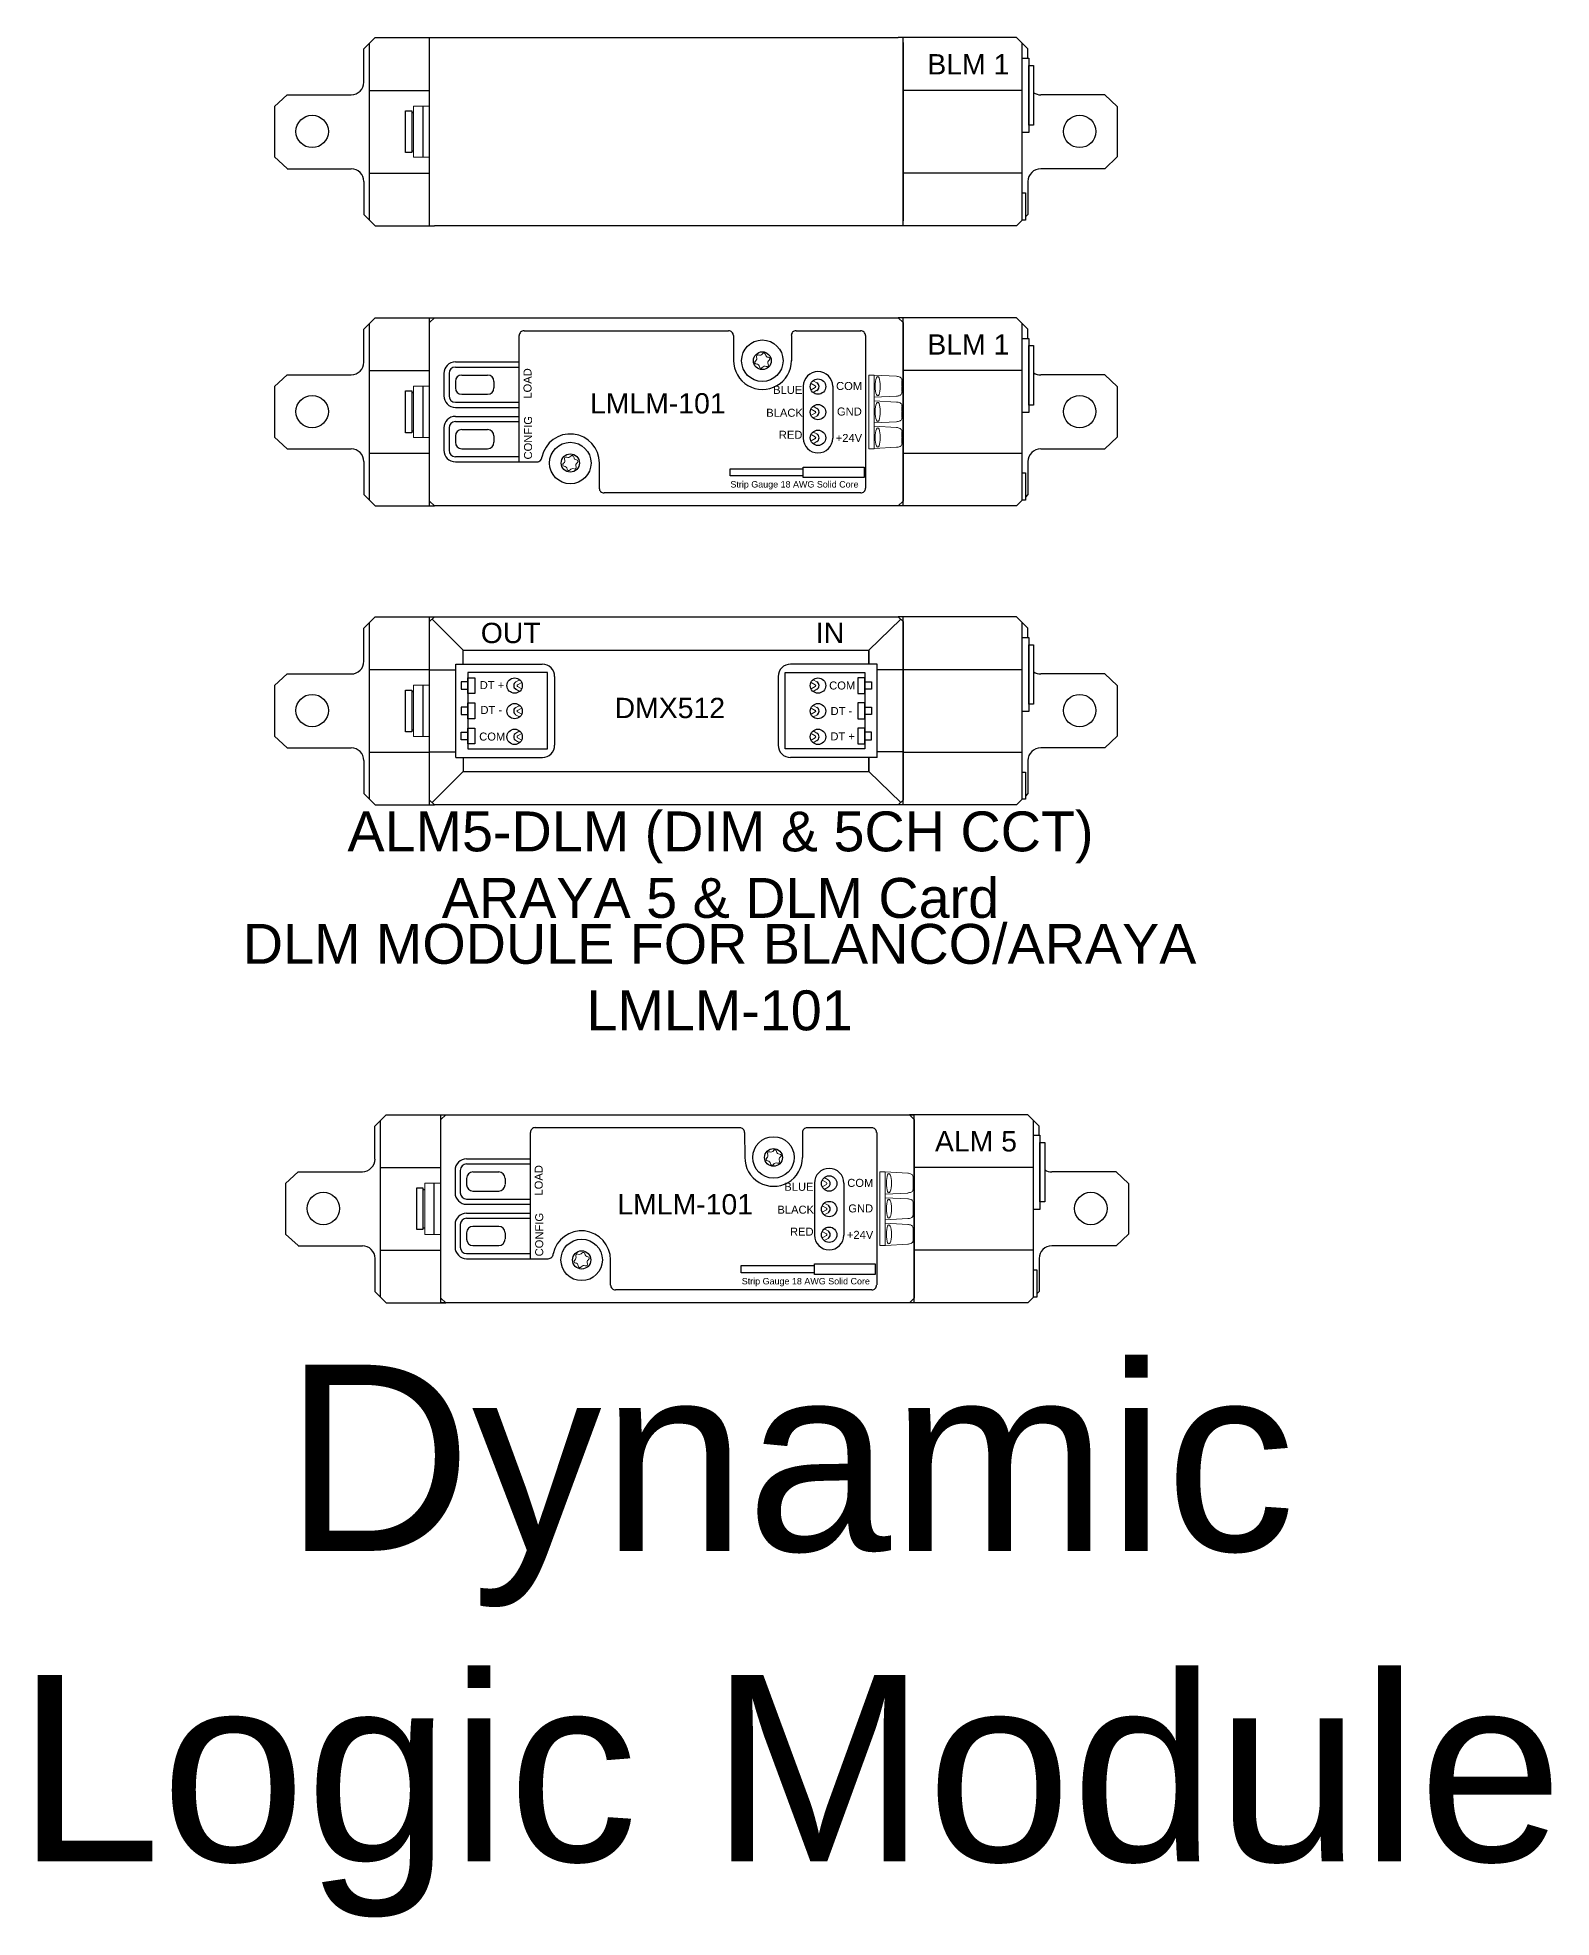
# Model space of a CAD drawing. Header units: inches. Extents: x 59 to 3361, y -1026 to 1732.
# Drawn here: x 3275.8 to 3361.1, y 935.9 to 1041.9 of the extents above; entities that cross this region are included whole.
import ezdxf

# ---------------------------------------------------------------- set-up
doc = ezdxf.new("R2010")
doc.units = ezdxf.units.IN
doc.header["$MEASUREMENT"] = 0
doc.linetypes.add('SLD-Solid', pattern=[0])
doc.layers.add('WS_Details', color=30, linetype='Continuous')
doc.styles.add('ARIAL', font='arial.ttf')

# ---------------------------------------------------------------- blocks, each defined once
blk = doc.blocks.new('*U291')
for p, q in [((-17.07, 9.97), (-16.43, 10.61)), ((-16.43, 10.61), (-13.08, 10.61)), ((19.75, 10.61), (13.09, 10.61)), ((20.39, 9.97), (19.75, 10.61)), ((-17.07, 8.11), (-17.07, 9.97)), ((-16.75, 0.32), (-16.75, 10.29)), ((-8.3, 2.49), (-8.3, 9.61)), ((-8.03, 9.88), (3.51, 9.88)), ((3.78, 9.61), (3.79, 8.21)), ((7.05, 9.61), (7.05, 8.2)), ((7.32, 9.88), (10.96, 9.88)), ((11.23, 9.61), (11.23, 1.01)), ((20.07, 0.32), (20.07, 10.29)), ((20.39, 9.45), (20.39, 9.97)), ((-16.75, 7.63), (-13.35, 7.63)), ((-12.55, 7.47), (-12.55, 6.21)), ((-12.26, 7.47), (-12.26, 6.21)), ((-11.9, 8.12), (-8.3, 8.12)), ((-11.9, 7.83), (-8.3, 7.83)), ((20.07, 7.63), (13.35, 7.63)), ((-22.11, 6.73), (-21.4, 7.39)), ((-22.11, 6.73), (-22.11, 3.88)), ((-21.4, 7.39), (-17.78, 7.39)), ((-14.36, 6.39), (-14.26, 6.39)), ((-13.74, 6.75), (-13.74, 3.86)), ((-11.9, 7.02), (-11.9, 6.66)), ((-11.54, 7.38), (-10.09, 7.38)), ((-9.73, 7.02), (-9.73, 6.67)), ((7.72, 6.75), (7.72, 3.82)), ((9.38, 6.75), (9.38, 3.82)), ((24.73, 7.39), (21.11, 7.39)), ((25.44, 6.73), (24.73, 7.39)), ((25.44, 6.73), (25.44, 3.88)), ((-11.9, 5.85), (-8.3, 5.85)), ((-11.9, 5.56), (-8.3, 5.56)), ((-11.54, 6.3), (-10.09, 6.3)), ((-12.55, 4.41), (-12.55, 3.14)), ((-12.26, 4.41), (-12.26, 3.14)), ((-11.9, 5.06), (-8.3, 5.06)), ((-11.9, 4.77), (-8.3, 4.77)), ((-11.54, 4.32), (-10.09, 4.32)), ((-22.11, 3.88), (-21.4, 3.23)), ((-21.4, 3.22), (-17.78, 3.22)), ((-14.36, 4.23), (-14.26, 4.23)), ((-11.9, 3.95), (-11.9, 3.59)), ((-11.54, 3.23), (-10.09, 3.23)), ((-9.73, 3.95), (-9.73, 3.6)), ((24.73, 3.21), (21.11, 3.21)), ((25.44, 3.88), (24.73, 3.22)), ((-17.07, 2.5), (-17.07, 0.64)), ((-16.75, 2.97), (-13.35, 2.97)), ((-11.9, 2.78), (-8.3, 2.78)), ((-11.9, 2.49), (-8.3, 2.49)), ((-8.3, 2.49), (-7.29, 2.49)), ((-3.78, 1), (-3.78, 2.42)), ((20.07, 2.97), (13.35, 2.97)), ((20.39, 2.5), (20.39, 0.64)), ((-17.07, 0.64), (-16.43, 0)), ((-16.43, 0), (-13.08, 0)), ((10.96, 0.74), (-3.51, 0.74)), ((19.75, 0), (13.08, 0)), ((20.07, 0.32), (19.75, 0)), ((20.39, 0.64), (20.26, 0.5))]:
    blk.add_line(p, q)
at = {"linetype": 'SLD-Solid', "lineweight": 15}
for p, q in [((-13.35, 10.34), (-13.08, 10.61)), ((13.08, 10.61), (13.35, 10.34)), ((13.35, 10.34), (13.08, 10.61)), ((-14.26, 6.75), (-13.35, 6.75)), ((-14.26, 3.86), (-14.26, 6.75)), ((8.16, 6.91), (8.4, 6.78)), ((8.4, 6.68), (8.16, 6.55)), ((8.49, 6.94), (8.27, 7.06)), ((8.27, 6.4), (8.49, 6.52)), ((11.41, 3.23), (11.41, 7.38)), ((11.71, 7.38), (11.41, 7.38)), ((11.71, 7.38), (11.71, 3.23)), ((11.71, 7.38), (12.98, 7.31)), ((13.29, 6.74), (13.29, 6.77)), ((8.16, 5.47), (8.4, 5.33)), ((8.49, 5.5), (8.27, 5.62)), ((12.98, 6.19), (11.71, 6.13)), ((11.71, 5.93), (12.98, 5.86)), ((13.29, 5.32), (13.29, 5.29)), ((8.4, 5.24), (8.16, 5.11)), ((8.27, 4.96), (8.49, 5.08)), ((12.98, 4.75), (11.71, 4.69)), ((11.71, 4.49), (12.98, 4.42)), ((-13.35, 3.86), (-14.26, 3.86)), ((8.16, 4.02), (8.4, 3.89)), ((8.4, 3.8), (8.16, 3.67)), ((8.49, 4.06), (8.27, 4.17)), ((8.27, 3.51), (8.49, 3.63)), ((11.71, 3.23), (11.41, 3.23)), ((11.71, 3.23), (11.72, 3.24)), ((12.98, 3.31), (11.72, 3.24)), ((11.72, 3.24), (11.72, 3.24)), ((13.29, 3.88), (13.29, 3.85)), ((-13.08, 0), (-13.35, 0.27)), ((13.35, 0.27), (13.08, 0)), ((13.08, 0), (13.35, 0.27))]:
    blk.add_line(p, q, dxfattribs=at)
at = {"linetype": 'SLD-Solid'}
for p, q in [((7.72, 1.6), (7.72, 2.19)), ((7.72, 2.19), (11.15, 2.19)), ((11.15, 2.19), (11.15, 1.6)), ((3.59, 2.1), (7.72, 2.1)), ((3.59, 1.7), (3.59, 2.1)), ((7.72, 1.7), (3.59, 1.7)), ((11.15, 1.6), (7.72, 1.6))]:
    blk.add_line(p, q, dxfattribs=at)
for points in [[(-13.35, 0), (-13.35, 10.61)], [(-13.35, 10.61), (13.35, 10.61)], [(-13.35, 0), (-13.35, 10.61)], [(-13.08, 10.61), (13.08, 10.61)], [(13.35, 0), (13.35, 10.61)], [(13.35, 0), (13.35, 10.61)], [(-13.35, 0.27), (-13.35, 10.34)], [(13.35, 10.34), (13.35, 0.27)], [(13.35, 10.34), (13.35, 0.27)], [(13.35, 0.27), (13.35, 10.34)], [(13.35, 10.34), (13.35, 0.27)], [(13.35, 0), (-13.35, 0)], [(13.08, 0), (-13.08, 0)]]:
    blk.add_lwpolyline(points)
for points in [[(20.44, 5.27), (20.07, 5.27), (20.07, 9.45), (20.44, 9.45)], [(20.71, 5.69), (20.44, 5.69), (20.44, 9.04), (20.71, 9.04)], [(-14.71, 6.49), (-14.36, 6.49), (-14.36, 4.13), (-14.71, 4.13)], [(20.07, 1.86), (20.26, 1.86), (20.26, 0.32), (20.07, 0.32)]]:
    blk.add_lwpolyline(points, close=True)
for centre, radius in [((5.41, 8.2), 1.17), ((5.41, 8.2), 0.502), ((8.55, 6.73), 0.433), ((-19.98, 5.32), 0.913), ((8.55, 5.29), 0.433), ((23.31, 5.32), 0.913), ((8.55, 3.84), 0.433), ((-5.41, 2.42), 1.17), ((-5.41, 2.42), 0.514)]:
    blk.add_circle(centre, radius)
for centre, radius, start, end in [((-8.03, 9.61), 0.271, 89.999, 180.0004), ((3.51, 9.61), 0.267, 359.3821, 90.8852), ((7.31, 9.61), 0.267, 89.3821, 180.8852), ((10.96, 9.61), 0.267, 359.3821, 90.8852), ((-17.78, 8.11), 0.715, 270, 0), ((-11.9, 7.47), 0.65, 90, 180), ((-11.9, 7.47), 0.361, 90, 180), ((5.42, 8.2), 1.63, 179.7756, 359.7756), ((8.55, 6.75), 0.831, 0, 180), ((21.11, 8.1), 0.715, 236.4766, 270), ((-11.54, 7.02), 0.361, 90, 180), ((-11.54, 6.66), 0.361, 180, 270), ((-10.09, 7.02), 0.361, 360, 90), ((-10.09, 6.66), 0.361, 270, 0), ((8.37, 6.73), 0.242, 298.6939, 61.3061), ((-11.9, 6.21), 0.65, 180, 270), ((-11.9, 6.21), 0.361, 180, 270), ((8.37, 5.29), 0.242, 298.6939, 61.3061), ((-11.9, 4.41), 0.65, 90, 180), ((-11.9, 4.41), 0.361, 90, 180), ((-11.54, 3.95), 0.361, 90, 180), ((-10.09, 3.95), 0.361, 360, 90), ((-17.78, 2.5), 0.715, 360, 90), ((-11.54, 3.59), 0.361, 180, 270), ((-10.09, 3.59), 0.361, 270, 0), ((-5.42, 2.42), 1.64, 359.8812, 168.0437), ((8.55, 3.82), 0.831, 180, 0), ((8.37, 3.84), 0.242, 298.6939, 61.3061), ((21.11, 2.5), 0.715, 90, 180), ((-11.9, 3.14), 0.65, 180, 270), ((-11.9, 3.14), 0.361, 180, 270), ((-7.29, 2.76), 0.27, 269.9364, 0), ((-3.51, 1), 0.267, 179.3821, 270.8852), ((10.96, 1), 0.267, 269.3821, 0.8852)]:
    blk.add_arc(centre, radius, start, end)
at = {"linetype": 'SLD-Solid', "lineweight": 15}
for centre, radius, start, end in [((5.16, 8.43), 0.0883, 65.4175, 208.3656), ((5.27, 8.68), 0.177, 245.4175, 328.3656), ((5.49, 8.54), 0.0883, 5.4175, 148.3656), ((5.76, 8.56), 0.177, 185.4175, 268.3656), ((5.08, 8.09), 0.0883, 125.4175, 268.3656), ((4.92, 8.31), 0.177, 305.4175, 28.3656), ((5.07, 7.83), 0.177, 5.4175, 88.3656), ((5.33, 7.85), 0.0883, 185.4175, 328.3656), ((5.56, 7.71), 0.177, 65.4175, 148.3656), ((5.67, 7.96), 0.0883, 245.4175, 28.3656), ((5.9, 8.08), 0.177, 125.4175, 208.3656), ((5.75, 8.3), 0.0883, 305.4175, 88.3656), ((8.37, 6.73), 0.0541, 298.694, 61.306), ((8.37, 5.29), 0.0541, 298.694, 61.306), ((8.37, 3.84), 0.0541, 298.694, 61.306), ((-5.75, 2.33), 0.0883, 122.6204, 265.5685), ((-5.9, 2.56), 0.177, 302.6204, 25.5685), ((-5.78, 2.07), 0.177, 2.6204, 85.5685), ((-5.66, 2.67), 0.0883, 62.6204, 205.5685), ((-5.54, 2.91), 0.177, 242.6204, 325.5685), ((-5.32, 2.76), 0.0883, 2.6204, 145.5685), ((-5.05, 2.77), 0.177, 182.6204, 265.5685), ((-5.17, 2.17), 0.0883, 242.6204, 25.5685), ((-4.93, 2.28), 0.177, 122.6204, 205.5685), ((-5.07, 2.51), 0.0883, 302.6204, 85.5685), ((-5.51, 2.08), 0.0883, 182.6204, 325.5685), ((-5.29, 1.93), 0.177, 62.6204, 145.5685)]:
    blk.add_arc(centre, radius, start, end, dxfattribs=at)
for centre, major_axis, ratio, start_param, end_param in [((11.92, 6.75), (0, 0.541), 0.267949, 4.712389, 7.853982), ((11.92, 6.75), (0, 0.541), 0.267949, 1.570796, 4.712389), ((12.95, 6.77), (0.555, 0), 0.97561, 1.150549, 1.518436), ((13.26, 6.77), (0, 0.541), 0.052408, 4.712389, 5.266662), ((13.26, 6.74), (0, 0.541), 0.052408, 4.158116, 4.712389), ((11.92, 5.31), (0, 0.541), 0.267949, 4.712389, 7.853982), ((11.92, 5.31), (0, 0.541), 0.267949, 1.570796, 4.712389), ((12.95, 6.74), (0.555, 0), 0.97561, 4.764749, 5.132636), ((12.95, 5.32), (0.555, 0), 0.97561, 1.150549, 1.518436), ((13.26, 5.32), (0, 0.541), 0.052408, 4.712389, 5.266662), ((11.92, 3.86), (0, 0.541), 0.267949, 4.712389, 7.853982), ((12.95, 5.29), (0.555, 0), 0.97561, 4.764749, 5.132636), ((12.95, 3.88), (0.555, 0), 0.97561, 1.150549, 1.518436), ((13.26, 5.29), (0, 0.541), 0.052408, 4.158116, 4.712389), ((11.92, 3.86), (0, 0.541), 0.267949, 1.570796, 4.712389), ((12.95, 3.85), (0.555, 0), 0.97561, 4.764749, 5.132636), ((13.26, 3.88), (0, 0.541), 0.052408, 4.712389, 5.266662), ((13.26, 3.85), (0, 0.541), 0.052408, 4.158116, 4.712389)]:
    blk.add_ellipse(centre, major_axis=major_axis, ratio=ratio, start_param=start_param, end_param=end_param, dxfattribs=at)
for points, knots in [([(13.29, 7.05), (13.29, 7.09), (13.28, 7.16), (13.24, 7.23), (13.2, 7.25), (13.18, 7.26)], [0, 0, 0, 0, 0.407499, 0.743184, 1, 1, 1, 1]), ([(13.18, 6.24), (13.2, 6.25), (13.25, 6.28), (13.28, 6.35), (13.29, 6.42), (13.29, 6.45)], [0, 0, 0, 0, 0.3262285, 0.6516328, 1, 1, 1, 1]), ([(13.29, 5.61), (13.29, 5.65), (13.28, 5.72), (13.24, 5.78), (13.2, 5.81), (13.18, 5.82)], [0, 0, 0, 0, 0.407499, 0.743184, 1, 1, 1, 1]), ([(13.18, 4.8), (13.2, 4.81), (13.25, 4.84), (13.28, 4.91), (13.29, 4.97), (13.29, 5.01)], [0, 0, 0, 0, 0.326228, 0.651633, 1, 1, 1, 1]), ([(13.29, 4.16), (13.29, 4.2), (13.28, 4.27), (13.24, 4.34), (13.2, 4.36), (13.18, 4.37)], [0, 0, 0, 0, 0.407499, 0.7431843, 1, 1, 1, 1]), ([(13.18, 3.35), (13.2, 3.37), (13.25, 3.39), (13.28, 3.47), (13.29, 3.53), (13.29, 3.56)], [0, 0, 0, 0, 0.326229, 0.651633, 1, 1, 1, 1])]:
    blk.add_open_spline(points, degree=3, knots=knots, dxfattribs=at)
at = {"style": 'ARIAL'}
for s, insert, char_height, width, attachment_point in [('ALM5-DLM (DIM & 5CH CCT)\\PARAYA 5 & DLM Card', (2.42, 27.71), 2.25, 47.0254, 2), ('ALM 5', (16.83, 9.1), 1.146, 7.4737, 5)]:
    blk.add_mtext(s, dxfattribs=dict(at, insert=insert, char_height=char_height, width=width, attachment_point=attachment_point))
at = {"char_height": 0.4512, "attachment_point": 1, "rotation": 90}
for s, insert in [('{\\fArial|b0|i0|c0|p34;LOAD}', (-8.06, 6.05)), ('{\\fArial|b0|i0|c0|p34;CONFIG}', (-8.03, 2.62))]:
    blk.add_mtext_dynamic_manual_height_columns(s, width=4.4804, gutter_width=15.88, heights=[0], dxfattribs=dict(at, insert=insert))
for s, width, insert, char_height, attachment_point in [('{\\fArial|b0|i0|c0|p34;BLUE}', 1.7958, (6.02, 6.77), 0.4512, 1), ('{\\fArial|b0|i0|c0|p34;COM}', 4.4804, (9.57, 6.99), 0.4512, 1), ('{\\fArial|b0|i0|c0|p34;LMLM-101}', 7.3694, (0.43, 5.55), 1.1459, 5), ('{\\fArial|b0|i0|c0|p34;BLACK}', 2.2012, (5.63, 5.48), 0.4512, 1), ('{\\fArial|b0|i0|c0|p34;GND}', 4.4804, (9.63, 5.55), 0.4512, 1), ('{\\fArial|b0|i0|c0|p34;RED}', 1.4551, (6.34, 4.24), 0.4512, 1), ('{\\fArial|b0|i0|c0|p34;+24V}', 4.4804, (9.55, 4.06), 0.4512, 1), ('{\\fArial|b0|i0|c0|p34;Strip Gauge 18 AWG Solid Core}', 20.446, (3.62, 1.4), 0.3609, 1)]:
    blk.add_mtext_dynamic_manual_height_columns(s, width=width, gutter_width=15.88, heights=[0], dxfattribs=dict(insert=insert, char_height=char_height, attachment_point=attachment_point))

msp = doc.modelspace()

# ---------------------------------------------------------------- linework, layer by layer
at = {"layer": 'WS_Details'}
for p, q in [((3294.15, 1041.29), (3294.79, 1041.93)), ((3294.15, 1039.42), (3294.15, 1041.29)), ((3294.47, 1031.64), (3294.47, 1041.61)), ((3294.79, 1041.93), (3298.14, 1041.93)), ((3330.97, 1041.93), (3324.3, 1041.93)), ((3331.61, 1041.29), (3330.97, 1041.93)), ((3331.29, 1031.64), (3331.29, 1041.61)), ((3331.61, 1040.77), (3331.61, 1041.29)), ((3294.47, 1038.95), (3297.86, 1038.95)), ((3331.29, 1038.94), (3324.57, 1038.94)), ((3289.11, 1038.05), (3289.82, 1038.71)), ((3289.11, 1038.05), (3289.11, 1035.2)), ((3289.82, 1038.71), (3293.44, 1038.71)), ((3297.48, 1038.07), (3297.48, 1035.18)), ((3335.95, 1038.71), (3332.33, 1038.71)), ((3336.65, 1038.05), (3335.95, 1038.71)), ((3336.65, 1038.05), (3336.65, 1035.2)), ((3296.86, 1037.71), (3296.96, 1037.71)), ((3289.11, 1035.2), (3289.82, 1034.55)), ((3296.86, 1035.55), (3296.96, 1035.55)), ((3336.65, 1035.2), (3335.95, 1034.54)), ((3289.82, 1034.54), (3293.44, 1034.54)), ((3294.15, 1033.82), (3294.15, 1031.96)), ((3294.47, 1034.29), (3297.86, 1034.29)), ((3331.29, 1034.28), (3324.57, 1034.28)), ((3331.61, 1033.82), (3331.61, 1031.96)), ((3335.95, 1034.53), (3332.33, 1034.53)), ((3294.15, 1031.96), (3294.79, 1031.32)), ((3331.29, 1031.64), (3330.97, 1031.32)), ((3331.61, 1031.96), (3331.48, 1031.82)), ((3294.79, 1031.32), (3298.14, 1031.32)), ((3330.97, 1031.32), (3324.3, 1031.32)), ((3294.15, 1025.49), (3294.79, 1026.13)), ((3294.15, 1023.63), (3294.15, 1025.49)), ((3294.47, 1015.84), (3294.47, 1025.81)), ((3294.79, 1026.13), (3298.14, 1026.13)), ((3302.92, 1018.01), (3302.92, 1025.13)), ((3303.19, 1025.4), (3314.73, 1025.4)), ((3315, 1025.13), (3315.01, 1023.73)), ((3318.27, 1025.13), (3318.27, 1023.71)), ((3318.54, 1025.4), (3322.18, 1025.4)), ((3322.45, 1025.13), (3322.45, 1016.53)), ((3330.97, 1026.13), (3324.3, 1026.13)), ((3331.61, 1025.49), (3330.97, 1026.13)), ((3331.29, 1015.84), (3331.29, 1025.81)), ((3331.61, 1024.97), (3331.61, 1025.49)), ((3294.47, 1023.15), (3297.86, 1023.15)), ((3299.32, 1023.64), (3302.92, 1023.64)), ((3299.32, 1023.35), (3302.92, 1023.35)), ((3331.29, 1023.15), (3324.57, 1023.15)), ((3289.11, 1022.25), (3289.82, 1022.91)), ((3289.11, 1022.25), (3289.11, 1019.4)), ((3289.82, 1022.91), (3293.44, 1022.91)), ((3297.48, 1022.27), (3297.48, 1019.38)), ((3298.67, 1022.99), (3298.67, 1021.73)), ((3298.96, 1022.99), (3298.96, 1021.73)), ((3299.32, 1022.54), (3299.32, 1022.18)), ((3299.68, 1022.9), (3301.13, 1022.9)), ((3301.49, 1022.54), (3301.49, 1022.19)), ((3318.94, 1022.27), (3318.94, 1019.34)), ((3320.6, 1022.27), (3320.6, 1019.34)), ((3335.95, 1022.91), (3332.33, 1022.91)), ((3336.65, 1022.25), (3335.95, 1022.91)), ((3336.65, 1022.25), (3336.65, 1019.4)), ((3296.86, 1021.91), (3296.96, 1021.91)), ((3299.32, 1021.37), (3302.92, 1021.37)), ((3299.32, 1021.08), (3302.92, 1021.08)), ((3299.68, 1021.82), (3301.13, 1021.82)), ((3298.67, 1019.92), (3298.67, 1018.66)), ((3298.96, 1019.92), (3298.96, 1018.66)), ((3299.32, 1020.57), (3302.92, 1020.57)), ((3299.32, 1020.29), (3302.92, 1020.29)), ((3299.68, 1019.83), (3301.13, 1019.83)), ((3289.11, 1019.4), (3289.82, 1018.75)), ((3296.86, 1019.75), (3296.96, 1019.75)), ((3299.32, 1019.47), (3299.32, 1019.11)), ((3301.49, 1019.47), (3301.49, 1019.12)), ((3336.65, 1019.4), (3335.95, 1018.74)), ((3289.82, 1018.74), (3293.44, 1018.74)), ((3294.15, 1018.02), (3294.15, 1016.16)), ((3294.47, 1018.49), (3297.86, 1018.49)), ((3299.32, 1018.3), (3302.92, 1018.3)), ((3299.32, 1018.01), (3302.92, 1018.01)), ((3299.68, 1018.75), (3301.13, 1018.75)), ((3302.92, 1018.01), (3303.93, 1018.01)), ((3307.44, 1016.52), (3307.44, 1017.94)), ((3331.29, 1018.48), (3324.57, 1018.48)), ((3331.61, 1018.02), (3331.61, 1016.16)), ((3335.95, 1018.73), (3332.33, 1018.73)), ((3294.15, 1016.16), (3294.79, 1015.52)), ((3322.18, 1016.26), (3307.71, 1016.26)), ((3331.29, 1015.84), (3330.97, 1015.52)), ((3331.61, 1016.16), (3331.48, 1016.02)), ((3294.79, 1015.52), (3298.14, 1015.52)), ((3330.97, 1015.52), (3324.3, 1015.52)), ((3294.15, 1008.63), (3294.79, 1009.27)), ((3294.79, 1009.27), (3298.14, 1009.27)), ((3330.97, 1009.27), (3324.3, 1009.27)), ((3331.61, 1008.63), (3330.97, 1009.27)), ((3294.15, 1006.76), (3294.15, 1008.63)), ((3294.47, 998.98), (3294.47, 1008.95)), ((3299.76, 1007.39), (3298, 1009.14)), ((3322.63, 1007.39), (3324.44, 1009.14)), ((3331.29, 998.98), (3331.29, 1008.95)), ((3331.61, 1008.11), (3331.61, 1008.63)), ((3299.76, 1006.59), (3299.76, 1007.39)), ((3299.76, 1007.39), (3322.63, 1007.39)), ((3322.63, 1007.39), (3322.63, 1006.59)), ((3322.63, 1006.59), (3322.63, 1007.39)), ((3289.11, 1005.39), (3289.82, 1006.05)), ((3289.82, 1006.05), (3293.44, 1006.05)), ((3294.47, 1006.29), (3297.86, 1006.29)), ((3297.86, 1006.28), (3299.34, 1006.28)), ((3299.34, 1001.34), (3299.34, 1006.59)), ((3299.34, 1006.59), (3304.22, 1006.59)), ((3323.1, 1006.59), (3318.21, 1006.59)), ((3323.1, 1001.34), (3323.1, 1006.59)), ((3324.57, 1006.28), (3323.1, 1006.28)), ((3331.29, 1006.28), (3324.57, 1006.28)), ((3335.95, 1006.05), (3332.33, 1006.05)), ((3336.65, 1005.39), (3335.95, 1006.05)), ((3289.11, 1005.39), (3289.11, 1002.54)), ((3296.86, 1005.05), (3296.96, 1005.05)), ((3297.48, 1005.41), (3297.48, 1002.52)), ((3304.91, 1005.91), (3304.91, 1002.03)), ((3317.53, 1005.91), (3317.53, 1002.03)), ((3336.65, 1005.39), (3336.65, 1002.54)), ((3296.86, 1002.89), (3296.96, 1002.89)), ((3289.11, 1002.54), (3289.82, 1001.88)), ((3289.82, 1001.87), (3293.44, 1001.87)), ((3335.95, 1001.87), (3332.33, 1001.87)), ((3336.65, 1002.54), (3335.95, 1001.88)), ((3294.15, 1001.16), (3294.15, 999.3)), ((3294.47, 1001.63), (3297.86, 1001.63)), ((3297.86, 1001.65), (3299.34, 1001.65)), ((3299.34, 1001.34), (3304.22, 1001.34)), ((3299.76, 1001.34), (3299.76, 1000.55)), ((3323.1, 1001.34), (3318.21, 1001.34)), ((3322.63, 1000.55), (3322.63, 1001.34)), ((3322.63, 1001.34), (3322.63, 1000.55)), ((3324.57, 1001.65), (3323.1, 1001.65)), ((3331.29, 1001.62), (3324.57, 1001.62)), ((3331.61, 1001.16), (3331.61, 999.3)), ((3299.76, 1000.55), (3298, 998.8)), ((3299.76, 1000.55), (3322.63, 1000.55)), ((3322.63, 1000.55), (3324.44, 998.8)), ((3294.15, 999.3), (3294.79, 998.66)), ((3294.79, 998.66), (3298.14, 998.66)), ((3330.97, 998.66), (3324.3, 998.66)), ((3331.29, 998.98), (3330.97, 998.66)), ((3331.61, 999.3), (3331.48, 999.16))]:
    msp.add_line(p, q, dxfattribs=at)
at = {"layer": 'WS_Details', "linetype": 'SLD-Solid', "lineweight": 15}
for p, q in [((3296.96, 1038.07), (3297.86, 1038.07)), ((3296.96, 1035.18), (3296.96, 1038.07)), ((3297.86, 1035.18), (3296.96, 1035.18)), ((3297.86, 1025.86), (3298.14, 1026.13)), ((3324.3, 1026.13), (3324.57, 1025.86)), ((3324.57, 1025.86), (3324.3, 1026.13)), ((3296.96, 1022.27), (3297.86, 1022.27)), ((3296.96, 1019.38), (3296.96, 1022.27)), ((3319.38, 1022.43), (3319.62, 1022.3)), ((3319.62, 1022.2), (3319.38, 1022.07)), ((3319.71, 1022.46), (3319.49, 1022.58)), ((3319.49, 1021.92), (3319.71, 1022.04)), ((3322.63, 1018.75), (3322.63, 1022.9)), ((3322.93, 1022.9), (3322.63, 1022.9)), ((3322.93, 1022.9), (3322.93, 1018.75)), ((3322.93, 1022.9), (3324.2, 1022.83)), ((3324.51, 1022.25), (3324.51, 1022.29)), ((3319.38, 1020.98), (3319.62, 1020.85)), ((3319.71, 1021.02), (3319.49, 1021.14)), ((3324.2, 1021.71), (3322.93, 1021.65)), ((3322.93, 1021.45), (3324.2, 1021.38)), ((3319.62, 1020.76), (3319.38, 1020.63)), ((3319.49, 1020.48), (3319.71, 1020.59)), ((3324.2, 1020.27), (3322.93, 1020.21)), ((3322.93, 1020.01), (3324.2, 1019.94)), ((3324.51, 1020.84), (3324.51, 1020.81)), ((3297.86, 1019.38), (3296.96, 1019.38)), ((3319.38, 1019.54), (3319.62, 1019.41)), ((3319.62, 1019.32), (3319.38, 1019.19)), ((3319.71, 1019.58), (3319.49, 1019.69)), ((3319.49, 1019.03), (3319.71, 1019.15)), ((3324.2, 1018.83), (3322.94, 1018.76)), ((3324.51, 1019.4), (3324.51, 1019.37)), ((3322.93, 1018.75), (3322.63, 1018.75)), ((3322.93, 1018.75), (3322.94, 1018.76)), ((3322.94, 1018.76), (3322.94, 1018.76)), ((3298.14, 1015.52), (3297.86, 1015.79)), ((3324.57, 1015.79), (3324.3, 1015.52)), ((3324.3, 1015.52), (3324.57, 1015.79)), ((3297.86, 1009), (3298.14, 1009.27)), ((3324.3, 1009.27), (3324.57, 1009)), ((3324.57, 1009), (3324.3, 1009.27)), ((3296.96, 1005.41), (3297.86, 1005.41)), ((3296.96, 1002.52), (3296.96, 1005.41)), ((3302.73, 1005.6), (3302.95, 1005.72)), ((3302.95, 1005.06), (3302.73, 1005.18)), ((3303.06, 1005.57), (3302.82, 1005.44)), ((3302.82, 1005.34), (3303.06, 1005.21)), ((3319.38, 1005.57), (3319.62, 1005.44)), ((3319.62, 1005.34), (3319.38, 1005.21)), ((3319.71, 1005.6), (3319.49, 1005.72)), ((3319.49, 1005.06), (3319.71, 1005.18)), ((3302.73, 1004.16), (3302.95, 1004.27)), ((3303.06, 1004.12), (3302.82, 1003.99)), ((3319.38, 1004.12), (3319.62, 1003.99)), ((3319.71, 1004.16), (3319.49, 1004.27)), ((3302.95, 1003.62), (3302.73, 1003.73)), ((3302.82, 1003.9), (3303.06, 1003.77)), ((3319.62, 1003.9), (3319.38, 1003.77)), ((3319.49, 1003.62), (3319.71, 1003.73)), ((3297.86, 1002.52), (3296.96, 1002.52)), ((3302.73, 1002.71), (3302.95, 1002.83)), ((3302.95, 1002.17), (3302.73, 1002.29)), ((3303.06, 1002.68), (3302.82, 1002.55)), ((3302.82, 1002.45), (3303.06, 1002.32)), ((3319.38, 1002.68), (3319.62, 1002.55)), ((3319.62, 1002.45), (3319.38, 1002.32)), ((3319.71, 1002.71), (3319.49, 1002.83)), ((3319.49, 1002.17), (3319.71, 1002.29)), ((3298.14, 998.66), (3297.86, 998.93)), ((3324.57, 998.93), (3324.3, 998.66)), ((3324.3, 998.66), (3324.57, 998.93))]:
    msp.add_line(p, q, dxfattribs=at)
at = {"layer": 'WS_Details', "linetype": 'SLD-Solid'}
for p, q in [((3318.94, 1017.12), (3318.94, 1017.71)), ((3318.94, 1017.71), (3322.37, 1017.71)), ((3322.37, 1017.71), (3322.37, 1017.12)), ((3314.81, 1017.62), (3318.94, 1017.62)), ((3314.81, 1017.22), (3314.81, 1017.62)), ((3318.94, 1017.22), (3314.81, 1017.22)), ((3322.37, 1017.12), (3318.94, 1017.12))]:
    msp.add_line(p, q, dxfattribs=at)
at = {"layer": 'WS_Details'}
for points in [[(3297.86, 1031.32), (3297.86, 1041.93)], [(3298.14, 1041.93), (3324.3, 1041.93)], [(3324.57, 1031.32), (3324.57, 1041.93)], [(3324.57, 1041.66), (3324.57, 1031.59)], [(3324.3, 1031.32), (3298.14, 1031.32)], [(3297.86, 1015.52), (3297.86, 1026.13)], [(3297.86, 1015.79), (3297.86, 1025.86)], [(3298.14, 1026.13), (3324.3, 1026.13)], [(3324.57, 1015.52), (3324.57, 1026.13)], [(3324.57, 1025.86), (3324.57, 1015.79)], [(3324.57, 1015.79), (3324.57, 1025.86)], [(3324.57, 1025.86), (3324.57, 1015.79)], [(3324.3, 1015.52), (3298.14, 1015.52)], [(3297.86, 998.66), (3297.86, 1009.27)], [(3298.14, 1009.27), (3324.3, 1009.27)], [(3324.57, 998.66), (3324.57, 1009.27)], [(3297.86, 998.93), (3297.86, 1009)], [(3324.57, 1009), (3324.57, 998.93)], [(3324.57, 998.93), (3324.57, 1009)], [(3324.57, 1009), (3324.57, 998.93)], [(3324.3, 998.66), (3298.14, 998.66)]]:
    msp.add_lwpolyline(points, dxfattribs=at)
for points in [[(3331.66, 1036.58), (3331.29, 1036.58), (3331.29, 1040.77), (3331.66, 1040.77)], [(3331.93, 1037), (3331.66, 1037), (3331.66, 1040.36), (3331.93, 1040.36)], [(3296.51, 1037.8), (3296.86, 1037.8), (3296.86, 1035.45), (3296.51, 1035.45)], [(3331.29, 1033.18), (3331.48, 1033.18), (3331.48, 1031.64), (3331.29, 1031.64)], [(3331.66, 1020.79), (3331.29, 1020.79), (3331.29, 1024.97), (3331.66, 1024.97)], [(3331.93, 1021.21), (3331.66, 1021.21), (3331.66, 1024.56), (3331.93, 1024.56)], [(3296.51, 1022.01), (3296.86, 1022.01), (3296.86, 1019.65), (3296.51, 1019.65)], [(3331.29, 1017.38), (3331.48, 1017.38), (3331.48, 1015.84), (3331.29, 1015.84)], [(3331.66, 1003.92), (3331.29, 1003.92), (3331.29, 1008.11), (3331.66, 1008.11)], [(3331.93, 1004.34), (3331.66, 1004.34), (3331.66, 1007.69), (3331.93, 1007.69)], [(3304.52, 1006.12), (3300.02, 1006.12), (3300.02, 1001.82), (3304.52, 1001.82)], [(3317.92, 1006.12), (3322.42, 1006.12), (3322.42, 1001.82), (3317.92, 1001.82)], [(3296.51, 1005.14), (3296.86, 1005.14), (3296.86, 1002.79), (3296.51, 1002.79)], [(3300.02, 1005.61), (3299.65, 1005.61), (3299.65, 1005.18), (3300.02, 1005.18)], [(3300.02, 1005.83), (3300.42, 1005.83), (3300.42, 1004.94), (3300.02, 1004.94)], [(3322.42, 1005.83), (3322.01, 1005.83), (3322.01, 1004.94), (3322.42, 1004.94)], [(3322.42, 1005.61), (3322.79, 1005.61), (3322.79, 1005.18), (3322.42, 1005.18)], [(3300.02, 1004.18), (3299.65, 1004.18), (3299.65, 1003.75), (3300.02, 1003.75)], [(3300.02, 1004.41), (3300.42, 1004.41), (3300.42, 1003.52), (3300.02, 1003.52)], [(3322.42, 1004.41), (3322.01, 1004.41), (3322.01, 1003.52), (3322.42, 1003.52)], [(3322.42, 1004.18), (3322.79, 1004.18), (3322.79, 1003.75), (3322.42, 1003.75)], [(3300.02, 1002.98), (3300.42, 1002.98), (3300.42, 1002.1), (3300.02, 1002.1)], [(3322.42, 1002.98), (3322.01, 1002.98), (3322.01, 1002.1), (3322.42, 1002.1)], [(3300.02, 1002.33), (3299.65, 1002.33), (3299.65, 1002.76), (3300.02, 1002.76)], [(3322.42, 1002.33), (3322.79, 1002.33), (3322.79, 1002.76), (3322.42, 1002.76)], [(3331.29, 1000.51), (3331.48, 1000.51), (3331.48, 998.98), (3331.29, 998.98)]]:
    msp.add_lwpolyline(points, close=True, dxfattribs=at)
for centre, radius in [((3291.24, 1036.64), 0.913), ((3334.53, 1036.64), 0.913), ((3316.63, 1023.71), 1.17), ((3316.63, 1023.71), 0.502), ((3319.77, 1022.25), 0.433), ((3291.24, 1020.84), 0.913), ((3319.77, 1020.81), 0.433), ((3334.53, 1020.84), 0.913), ((3305.8, 1017.94), 1.17), ((3319.77, 1019.36), 0.433), ((3305.8, 1017.94), 0.514), ((3302.66, 1005.39), 0.433), ((3319.77, 1005.39), 0.433), ((3291.24, 1003.98), 0.913), ((3302.66, 1003.95), 0.433), ((3319.77, 1003.95), 0.433), ((3334.53, 1003.98), 0.913), ((3302.66, 1002.5), 0.433), ((3319.77, 1002.5), 0.433)]:
    msp.add_circle(centre, radius, dxfattribs=at)
for centre, radius, start, end in [((3293.44, 1039.42), 0.715, 270, 0), ((3332.33, 1039.42), 0.715, 236.4766, 270), ((3293.44, 1033.82), 0.715, 360, 90), ((3332.33, 1033.82), 0.715, 90, 180), ((3303.19, 1025.13), 0.271, 89.999, 180.0004), ((3314.73, 1025.13), 0.267, 359.3821, 90.8852), ((3318.53, 1025.13), 0.267, 89.3821, 180.8852), ((3322.18, 1025.13), 0.267, 359.3821, 90.8852), ((3293.44, 1023.63), 0.715, 270, 0), ((3299.32, 1022.99), 0.65, 90, 180), ((3299.32, 1022.99), 0.361, 90, 180), ((3316.64, 1023.72), 1.63, 179.7756, 359.7756), ((3319.77, 1022.27), 0.831, 0, 180), ((3332.33, 1023.62), 0.715, 236.4766, 270), ((3299.68, 1022.54), 0.361, 90, 180), ((3299.68, 1022.18), 0.361, 180, 270), ((3301.13, 1022.54), 0.361, 360, 90), ((3301.13, 1022.18), 0.361, 270, 0), ((3319.59, 1022.25), 0.242, 298.6939, 61.3061), ((3299.32, 1021.73), 0.65, 180, 270), ((3299.32, 1021.73), 0.361, 180, 270), ((3319.59, 1020.81), 0.242, 298.6939, 61.3061), ((3299.32, 1019.92), 0.65, 90, 180), ((3299.32, 1019.92), 0.361, 90, 180), ((3299.68, 1019.47), 0.361, 90, 180), ((3301.13, 1019.47), 0.361, 360, 90), ((3299.68, 1019.11), 0.361, 180, 270), ((3301.13, 1019.11), 0.361, 270, 0), ((3305.8, 1017.94), 1.64, 359.8812, 168.0437), ((3319.77, 1019.34), 0.831, 180, 0), ((3319.59, 1019.36), 0.242, 298.6939, 61.3061), ((3293.44, 1018.02), 0.715, 360, 90), ((3299.32, 1018.66), 0.65, 180, 270), ((3299.32, 1018.66), 0.361, 180, 270), ((3303.93, 1018.28), 0.27, 269.9364, 0), ((3332.33, 1018.02), 0.715, 90, 180), ((3307.7, 1016.52), 0.267, 179.3821, 270.8852), ((3322.18, 1016.52), 0.267, 269.3821, 0.8852), ((3293.44, 1006.76), 0.715, 270, 0), ((3304.23, 1005.91), 0.683, 359.7157, 90.3255), ((3318.21, 1005.91), 0.683, 89.6745, 180.2843), ((3332.33, 1006.76), 0.715, 236.4766, 270), ((3302.85, 1005.39), 0.242, 118.6939, 241.3061), ((3319.59, 1005.39), 0.242, 298.6939, 61.3061), ((3302.85, 1003.95), 0.242, 118.6939, 241.3061), ((3319.59, 1003.95), 0.242, 298.6939, 61.3061), ((3293.44, 1001.16), 0.715, 360, 90), ((3302.85, 1002.5), 0.242, 118.6939, 241.3061), ((3304.23, 1002.02), 0.683, 269.6745, 0.2843), ((3318.21, 1002.02), 0.683, 179.7157, 270.3255), ((3319.59, 1002.5), 0.242, 298.6939, 61.3061), ((3332.33, 1001.16), 0.715, 90, 180)]:
    msp.add_arc(centre, radius, start, end, dxfattribs=at)
at = {"layer": 'WS_Details', "linetype": 'SLD-Solid', "lineweight": 15}
for centre, radius, start, end in [((3316.49, 1024.2), 0.177, 245.4175, 328.3656), ((3316.71, 1024.06), 0.0883, 5.4175, 148.3656), ((3316.98, 1024.08), 0.177, 185.4175, 268.3656), ((3316.3, 1023.61), 0.0883, 125.4175, 268.3656), ((3316.14, 1023.83), 0.177, 305.4175, 28.3656), ((3316.38, 1023.95), 0.0883, 65.4175, 208.3656), ((3316.29, 1023.35), 0.177, 5.4175, 88.3656), ((3316.55, 1023.37), 0.0883, 185.4175, 328.3656), ((3316.78, 1023.23), 0.177, 65.4175, 148.3656), ((3316.89, 1023.47), 0.0883, 245.4175, 28.3656), ((3317.12, 1023.6), 0.177, 125.4175, 208.3656), ((3316.97, 1023.82), 0.0883, 305.4175, 88.3656), ((3319.59, 1022.25), 0.0541, 298.694, 61.306), ((3319.59, 1020.81), 0.0541, 298.694, 61.306), ((3319.59, 1019.36), 0.0541, 298.694, 61.306), ((3305.46, 1017.85), 0.0883, 122.6204, 265.5685), ((3305.32, 1018.08), 0.177, 302.6204, 25.5685), ((3305.44, 1017.59), 0.177, 2.6204, 85.5685), ((3305.56, 1018.19), 0.0883, 62.6204, 205.5685), ((3305.68, 1018.43), 0.177, 242.6204, 325.5685), ((3305.9, 1018.28), 0.0883, 2.6204, 145.5685), ((3306.17, 1018.29), 0.177, 182.6204, 265.5685), ((3306.05, 1017.69), 0.0883, 242.6204, 25.5685), ((3306.29, 1017.8), 0.177, 122.6204, 205.5685), ((3306.14, 1018.03), 0.0883, 302.6204, 85.5685), ((3305.71, 1017.6), 0.0883, 182.6204, 325.5685), ((3305.93, 1017.45), 0.177, 62.6204, 145.5685), ((3302.85, 1005.39), 0.0541, 118.694, 241.306), ((3319.59, 1005.39), 0.0541, 298.694, 61.306), ((3302.85, 1003.95), 0.0541, 118.694, 241.306), ((3319.59, 1003.95), 0.0541, 298.694, 61.306), ((3302.85, 1002.5), 0.0541, 118.694, 241.306), ((3319.59, 1002.5), 0.0541, 298.694, 61.306)]:
    msp.add_arc(centre, radius, start, end, dxfattribs=at)
for centre, major_axis, ratio, start_param, end_param in [((3323.14, 1022.27), (0, 0.541), 0.267949, 4.712389, 7.853982), ((3323.14, 1022.27), (0, 0.541), 0.267949, 1.570796, 4.712389), ((3324.17, 1022.29), (0.555, 0), 0.97561, 1.150549, 1.518436), ((3324.48, 1022.29), (0, 0.541), 0.052408, 4.712389, 5.266662), ((3324.48, 1022.25), (0, 0.541), 0.052408, 4.158116, 4.712389), ((3323.14, 1020.83), (0, 0.541), 0.267949, 4.712389, 7.853982), ((3324.17, 1022.25), (0.555, 0), 0.97561, 4.764749, 5.132636), ((3324.17, 1020.84), (0.555, 0), 0.97561, 1.150549, 1.518436), ((3324.48, 1020.84), (0, 0.541), 0.052408, 4.712389, 5.266662), ((3323.14, 1020.83), (0, 0.541), 0.267949, 1.570796, 4.712389), ((3323.14, 1019.38), (0, 0.541), 0.267949, 4.712389, 7.853982), ((3324.17, 1020.81), (0.555, 0), 0.97561, 4.764749, 5.132636), ((3324.17, 1019.4), (0.555, 0), 0.97561, 1.150549, 1.518436), ((3324.48, 1020.81), (0, 0.541), 0.052408, 4.158116, 4.712389), ((3323.14, 1019.38), (0, 0.541), 0.267949, 1.570796, 4.712389), ((3324.17, 1019.37), (0.555, 0), 0.97561, 4.764749, 5.132636), ((3324.48, 1019.4), (0, 0.541), 0.052408, 4.712389, 5.266662), ((3324.48, 1019.37), (0, 0.541), 0.052408, 4.158116, 4.712389)]:
    msp.add_ellipse(centre, major_axis=major_axis, ratio=ratio, start_param=start_param, end_param=end_param, dxfattribs=at)
for points, knots in [([(3324.51, 1022.57), (3324.5, 1022.61), (3324.5, 1022.68), (3324.46, 1022.75), (3324.42, 1022.77), (3324.4, 1022.78)], [0, 0, 0, 0, 0.407499, 0.743184, 1, 1, 1, 1]), ([(3324.4, 1021.76), (3324.42, 1021.77), (3324.47, 1021.8), (3324.5, 1021.87), (3324.5, 1021.94), (3324.51, 1021.97)], [0, 0, 0, 0, 0.3262285, 0.6516328, 1, 1, 1, 1]), ([(3324.51, 1021.13), (3324.5, 1021.17), (3324.5, 1021.24), (3324.46, 1021.3), (3324.42, 1021.33), (3324.4, 1021.34)], [0, 0, 0, 0, 0.407499, 0.743184, 1, 1, 1, 1]), ([(3324.4, 1020.32), (3324.42, 1020.33), (3324.47, 1020.36), (3324.5, 1020.43), (3324.5, 1020.49), (3324.51, 1020.53)], [0, 0, 0, 0, 0.326228, 0.651633, 1, 1, 1, 1]), ([(3324.51, 1019.68), (3324.5, 1019.72), (3324.5, 1019.79), (3324.46, 1019.86), (3324.42, 1019.88), (3324.4, 1019.89)], [0, 0, 0, 0, 0.407499, 0.7431843, 1, 1, 1, 1]), ([(3324.4, 1018.87), (3324.42, 1018.89), (3324.47, 1018.91), (3324.5, 1018.99), (3324.5, 1019.05), (3324.51, 1019.08)], [0, 0, 0, 0, 0.326229, 0.651633, 1, 1, 1, 1])]:
    msp.add_open_spline(points, degree=3, knots=knots, dxfattribs=at)

# ---------------------------------------------------------------- block references
msp.add_blockref('*U291', (3311.85, 970.58))

# ---------------------------------------------------------------- texts
at = {"insert": (3314.22, 991.95), "char_height": 2.25, "width": 55.1698, "attachment_point": 2, "style": 'ARIAL'}
msp.add_mtext('DLM MODULE FOR BLANCO/ARAYA \\PLMLM-101', dxfattribs=at)
at = {"insert": (3318.17, 935.92), "char_height": 10.5, "attachment_point": 8, "style": 'ARIAL'}
msp.add_mtext_dynamic_manual_height_columns('Dynamic^JLogic Module', width=99.4261, gutter_width=70, heights=[0], dxfattribs=at)
at = {"layer": 'WS_Details', "char_height": 1.1459, "width": 7.4737, "attachment_point": 1, "style": 'ARIAL'}
for insert in [(3324.31, 1041), (3324.31, 1025.2)]:
    msp.add_mtext('\\pi1.629;BLM 1', dxfattribs=dict(at, insert=insert))
at = {"layer": 'WS_Details', "char_height": 0.4512, "attachment_point": 1, "rotation": 90}
for s, insert in [('{\\fArial|b0|i0|c0|p34;LOAD}', (3303.16, 1021.57)), ('{\\fArial|b0|i0|c0|p34;CONFIG}', (3303.19, 1018.14))]:
    msp.add_mtext_dynamic_manual_height_columns(s, width=4.4804, gutter_width=15.88, heights=[0], dxfattribs=dict(at, insert=insert))
at = {"layer": 'WS_Details', "attachment_point": 1}
for s, width, insert, char_height in [('{\\fArial|b0|i0|c0|p34;BLUE}', 1.7958, (3317.24, 1022.29), 0.4512), ('{\\fArial|b0|i0|c0|p34;COM}', 4.4804, (3320.79, 1022.51), 0.4512), ('{\\fArial|b0|i0|c0|p34;LMLM-101}', 13.7649, (3306.91, 1021.88), 1.1459), ('{\\fArial|b0|i0|c0|p34;BLACK}', 2.2012, (3316.85, 1021), 0.4512), ('{\\fArial|b0|i0|c0|p34;GND}', 4.4804, (3320.84, 1021.07), 0.4512), ('{\\fArial|b0|i0|c0|p34;RED}', 1.4551, (3317.56, 1019.76), 0.4512), ('{\\fArial|b0|i0|c0|p34;+24V}', 4.4804, (3320.77, 1019.58), 0.4512), ('{\\fArial|b0|i0|c0|p34;Strip Gauge 18 AWG Solid Core}', 20.446, (3314.83, 1016.92), 0.3609), ('{\\fArial|b0|i0|c0|p34;OUT}', 3.5587, (3300.75, 1008.93), 1.1459), ('\\pi1.1192;{\\fArial|b0|i0|c0|p34;IN}', 3.5587, (3318.53, 1008.93), 1.1459), ('{\\fArial|b0|i0|c0|p34;DT +}', 1.3709, (3300.69, 1005.64), 0.4512), ('{\\fArial|b0|i0|c0|p34;COM}', 1.2702, (3320.4, 1005.62), 0.4512), ('{\\fArial|b0|i0|c0|p34;DT -}', 2.0938, (3300.73, 1004.24), 0.4512), ('\\pi-1.2309;{\\fArial|b0|i0|c0|p34;DMX512}', 3.5587, (3309.53, 1004.7), 1.1459), ('{\\fArial|b0|i0|c0|p34;DT -}', 2.0938, (3320.48, 1004.18), 0.4512), ('{\\fArial|b0|i0|c0|p34;COM}', 1.2702, (3300.66, 1002.74), 0.4512), ('{\\fArial|b0|i0|c0|p34;DT +}', 1.4636, (3320.47, 1002.75), 0.4512)]:
    msp.add_mtext_dynamic_manual_height_columns(s, width=width, gutter_width=15.88, heights=[0], dxfattribs=dict(at, insert=insert, char_height=char_height))

doc.saveas('drawing.dxf')
